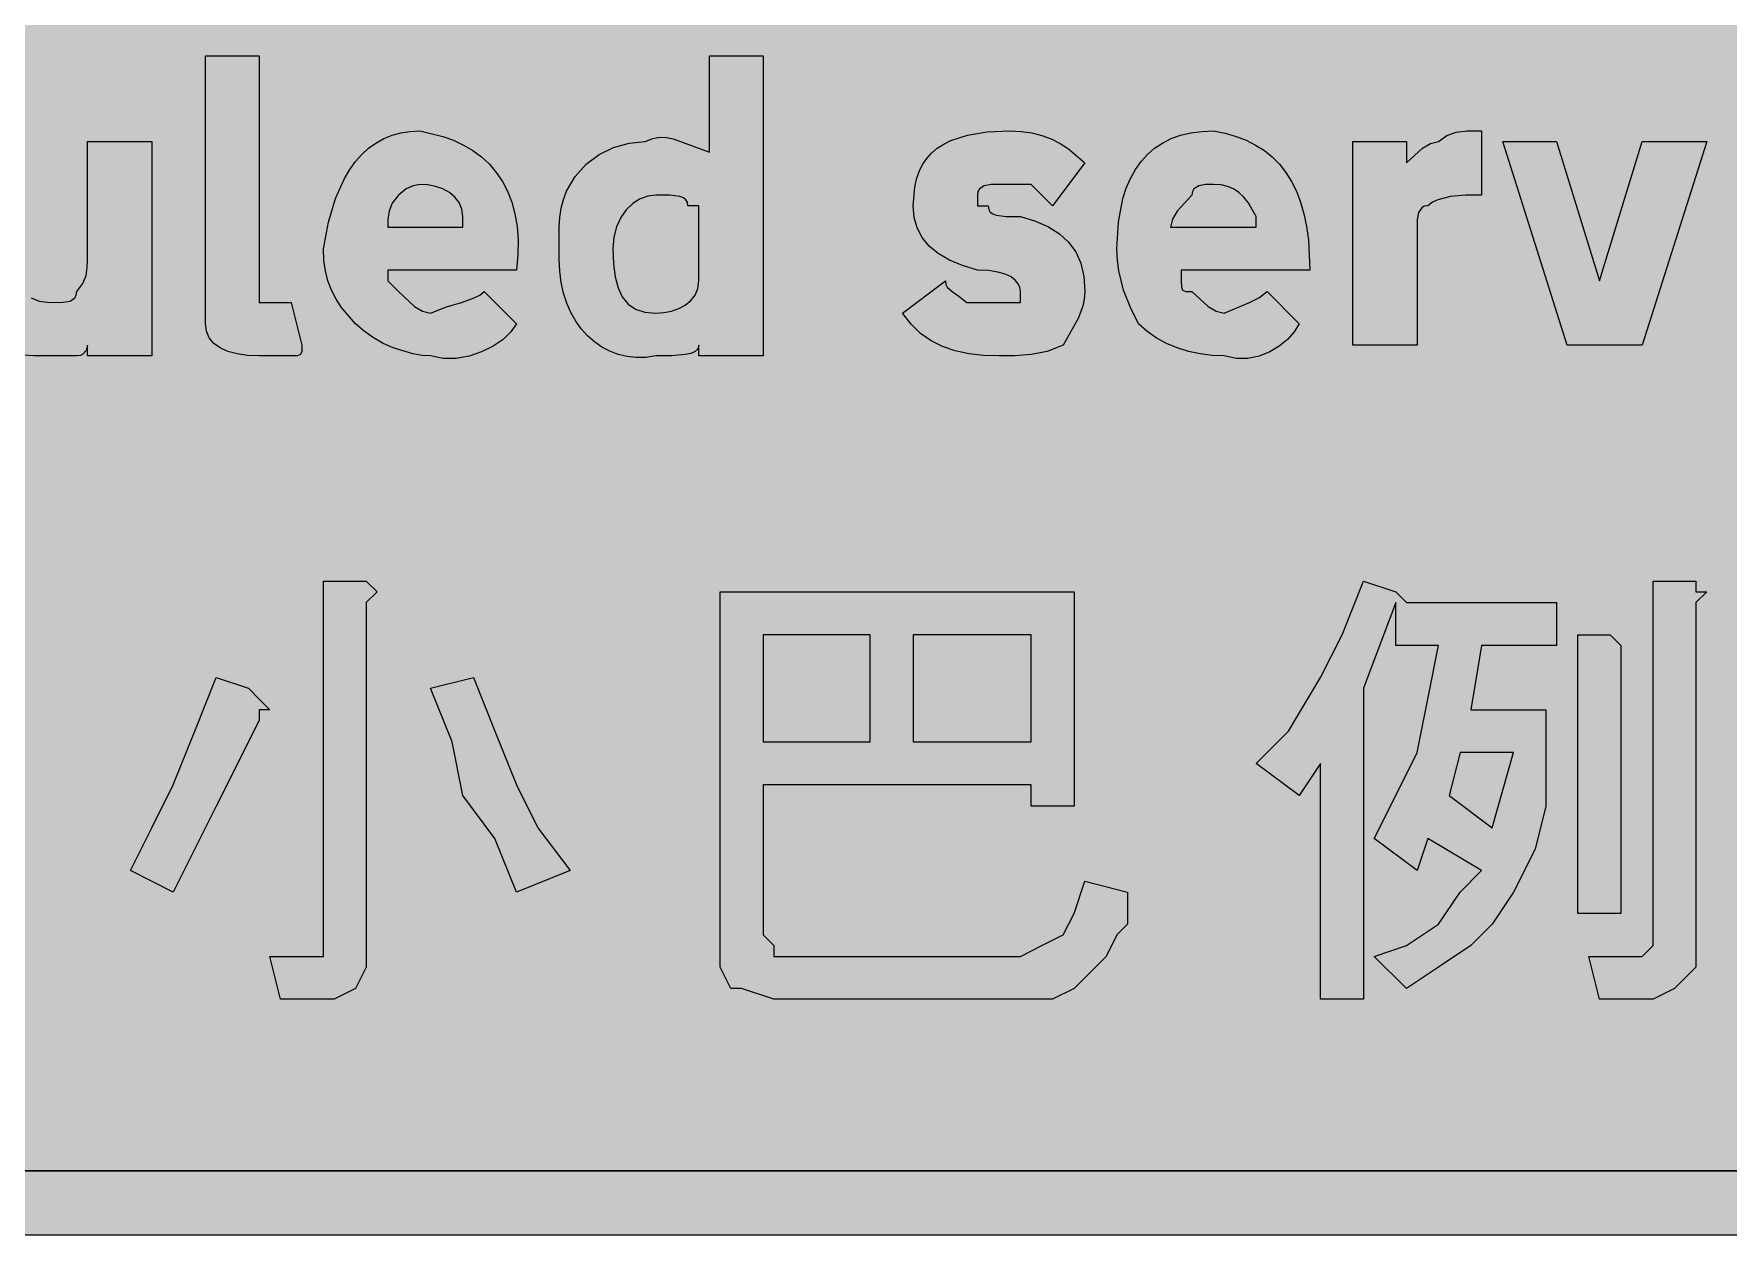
# Model space of a CAD drawing. Header units: metres. Extents: x 25 to 542, y 13 to 258.
# Drawn here: x 216.8 to 406.4, y 13.4 to 147.9 of the extents above; entities that cross this region are included whole.
import ezdxf

# ---------------------------------------------------------------- set-up
doc = ezdxf.new("R2010")
doc.units = ezdxf.units.M
doc.layers.add('FILL_BLACK_000000', color=7, linetype='Continuous', true_color=0x000000)
doc.layers.add('FILL_WHITE_FFFFFF', color=7, linetype='Continuous', true_color=0xffffff)

msp = doc.modelspace()

# ---------------------------------------------------------------- hatches: boundary and pattern name
at = {"layer": 'FILL_BLACK_000000', "true_color": 0x000000}
h = msp.add_hatch(color=7, dxfattribs=at)
h.dxf.hatch_style = 1
h.paths.add_polyline_path([(530.31, 258.01), (531.66, 257.73), (533.01, 257.34), (534.36, 256.83), (535.71, 256.21), (538.41, 254.64), (539.98, 251.94), (540.6, 250.59), (541.11, 249.24), (541.5, 247.89), (541.78, 246.54), (541.95, 245.19), (542.01, 243.84), (542.01, 27.84), (541.95, 26.49), (541.78, 25.14), (541.5, 23.79), (541.11, 22.44), (540.6, 21.09), (539.98, 19.74), (538.41, 17.04), (535.71, 15.46), (534.36, 14.85), (533.01, 14.34), (531.66, 13.95), (530.31, 13.66), (528.96, 13.5), (527.61, 13.44), (39.21, 13.44), (37.86, 13.5), (36.51, 13.66), (35.16, 13.95), (33.81, 14.34), (32.46, 14.85), (31.11, 15.46), (28.41, 17.04), (26.83, 19.74), (26.22, 21.09), (25.71, 22.44), (25.32, 23.79), (25.03, 25.14), (24.87, 26.49), (24.81, 27.84), (24.81, 243.84), (24.87, 245.19), (25.03, 246.54), (25.32, 247.89), (25.71, 249.24), (26.22, 250.59), (26.83, 251.94), (28.41, 254.64), (31.11, 256.21), (32.46, 256.83), (33.81, 257.34), (35.16, 257.73), (36.51, 258.01), (37.86, 258.18), (39.21, 258.24), (527.61, 258.24), (528.96, 258.18), (530.31, 258.01)])
h.paths.add_polyline_path([(36.81, 251.04), (35.93, 250.83), (35.16, 250.29), (34.62, 249.52), (34.41, 248.64), (33.53, 248.43), (32.76, 247.89), (32.22, 247.12), (32.01, 246.24), (32.01, 243.84), (32.01, 27.84), (32.05, 26.23), (32.31, 24.84), (32.6, 24.16), (33.02, 23.45), (34.41, 21.84), (35.16, 21.24), (35.93, 20.83), (36.81, 20.64), (39.21, 20.64), (527.61, 20.64), (529.22, 20.66), (530.61, 20.79), (532, 21.15), (533.61, 21.84), (533.8, 22.72), (534.21, 23.49), (534.81, 24.24), (534.81, 27.84), (534.81, 243.84), (534.79, 245.43), (534.66, 246.69), (534.3, 247.72), (533.61, 248.64), (532, 250.03), (531.29, 250.45), (530.61, 250.74), (529.22, 251), (527.61, 251.04), (39.21, 251.04), (36.81, 251.04)], flags=16)
h = msp.add_hatch(color=7, dxfattribs=at)
h.dxf.hatch_style = 1
h.paths.add_polyline_path([(242.01, 119.04), (242.01, 117.84), (245.61, 117.84), (246.81, 113.04), (246.79, 112.35), (246.66, 111.99), (246.3, 111.86), (245.61, 111.84), (242.01, 111.84), (240.72, 111.9), (239.55, 112.07), (238.53, 112.35), (237.66, 112.74), (236.96, 113.25), (236.44, 113.87), (236.12, 114.6), (236.01, 115.44), (236.01, 116.64), (236.01, 117.84), (236.01, 145.44), (242.01, 145.44), (242.01, 119.04)])
h = msp.add_hatch(color=7, dxfattribs=at)
h.dxf.hatch_style = 1
h.paths.add_polyline_path([(290.8, 112.35), (290.32, 112.13), (289.71, 111.99), (288.17, 111.86), (286.41, 111.84), (285.3, 111.68), (284.22, 111.66), (283.19, 111.77), (282.19, 112.01), (281.25, 112.36), (280.36, 112.83), (279.53, 113.41), (278.76, 114.09), (278.06, 114.87), (277.45, 115.74), (276.91, 116.7), (276.45, 117.75), (276.09, 118.87), (275.83, 120.06), (275.67, 121.32), (275.61, 122.64), (275.61, 123.84), (275.61, 126.24), (275.67, 127.34), (275.83, 128.38), (276.08, 129.35), (276.43, 130.27), (277.38, 131.91), (278.61, 133.29), (280.06, 134.38), (281.68, 135.18), (283.42, 135.67), (285.21, 135.84), (286.06, 136.18), (286.84, 136.33), (287.59, 136.3), (288.36, 136.14), (292.41, 134.64), (292.41, 145.44), (298.41, 145.44), (298.41, 111.84), (291.21, 111.84), (291.21, 113.04), (291.1, 112.64), (290.8, 112.35)])
h.paths.add_polyline_path([(291.21, 127.44), (291.21, 128.64), (290.01, 128.64), (289.95, 129.04), (289.78, 129.33), (289.5, 129.55), (289.11, 129.69), (287.98, 129.82), (286.41, 129.84), (285.51, 129.73), (284.65, 129.41), (283.84, 128.89), (283.11, 128.19), (282.5, 127.32), (282.02, 126.3), (281.72, 125.13), (281.61, 123.84), (281.67, 122.15), (281.85, 120.69), (282.18, 119.45), (282.66, 118.44), (283.31, 117.65), (284.14, 117.09), (285.17, 116.75), (286.41, 116.64), (287.31, 116.7), (288.17, 116.86), (288.98, 117.15), (289.71, 117.54), (290.32, 118.05), (290.8, 118.66), (291.1, 119.4), (291.21, 120.24), (291.21, 126.24), (291.21, 127.44)], flags=16)
h = msp.add_hatch(color=7, dxfattribs=at)
h.dxf.hatch_style = 1
h.paths.add_polyline_path([(256.41, 120.24), (257.61, 119.04), (259.41, 117.39), (260.31, 116.85), (261.21, 116.64), (262.99, 117.35), (264.66, 117.84), (266.1, 118.33), (266.71, 118.64), (267.21, 119.04), (270.81, 115.44), (270.2, 114.55), (269.31, 113.7), (268.19, 112.93), (266.91, 112.29), (265.51, 111.82), (264.06, 111.56), (262.61, 111.55), (261.21, 111.84), (260.26, 111.9), (259.22, 112.07), (257.01, 112.74), (255.89, 113.25), (254.8, 113.87), (253.76, 114.6), (252.81, 115.44), (251.23, 117.26), (250.62, 118.2), (250.11, 119.19), (249.72, 120.23), (249.44, 121.35), (249.27, 122.54), (249.21, 123.84), (249.77, 126.82), (250.56, 129.45), (251.57, 131.71), (252.16, 132.7), (252.81, 133.59), (253.51, 134.38), (254.27, 135.08), (255.09, 135.67), (255.96, 136.16), (256.89, 136.54), (257.87, 136.82), (258.91, 136.98), (260.01, 137.04), (262.59, 136.42), (263.78, 135.98), (264.9, 135.45), (265.95, 134.82), (266.91, 134.11), (267.78, 133.3), (268.56, 132.39), (269.24, 131.38), (269.82, 130.28), (270.29, 129.07), (270.64, 127.76), (270.88, 126.34), (270.99, 124.82), (270.97, 123.18), (270.81, 121.44), (256.41, 121.44), (256.41, 120.24)])
h.paths.add_polyline_path([(264.81, 127.44), (264.7, 128.28), (264.4, 129.02), (263.92, 129.63), (263.31, 130.14), (262.58, 130.53), (261.77, 130.82), (260.91, 130.98), (260.01, 131.04), (259.26, 130.89), (258.49, 130.53), (257.61, 129.84), (256.92, 128.94), (256.56, 128.04), (256.43, 127.14), (256.41, 126.24), (264.81, 126.24), (264.81, 127.44)], flags=16)
h = msp.add_hatch(color=7, dxfattribs=at)
h.dxf.hatch_style = 1
h.paths.add_polyline_path([(334.36, 118.19), (334.2, 117.43), (333.66, 116.04), (332.01, 113.04), (330.21, 112.35), (328.41, 111.99), (326.61, 111.86), (324.81, 111.84), (323.07, 111.9), (321.43, 112.08), (319.92, 112.41), (318.51, 112.89), (317.22, 113.54), (316.03, 114.37), (314.97, 115.4), (314.01, 116.64), (318.81, 120.24), (318.86, 119.84), (319.02, 119.53), (319.56, 119.04), (320.33, 118.55), (321.21, 117.84), (324.81, 117.84), (327.21, 117.84), (327.21, 119.04), (327.15, 119.49), (326.97, 119.92), (326.64, 120.33), (326.16, 120.69), (325.51, 121), (324.68, 121.23), (323.65, 121.39), (322.41, 121.44), (320.72, 121.95), (319.26, 122.56), (318.02, 123.3), (317.01, 124.14), (316.22, 125.1), (315.66, 126.17), (315.32, 127.35), (315.21, 128.64), (315.38, 130.72), (315.59, 131.64), (315.88, 132.48), (316.26, 133.25), (316.73, 133.93), (317.28, 134.55), (317.91, 135.09), (318.63, 135.56), (319.43, 135.96), (321.28, 136.57), (323.48, 136.93), (326.01, 137.04), (327.31, 136.98), (328.5, 136.82), (329.62, 136.53), (330.66, 136.14), (331.65, 135.63), (332.59, 135.01), (334.41, 133.44), (330.81, 128.64), (328.41, 131.04), (324.81, 131.04), (323.93, 131.02), (323.16, 130.89), (322.62, 130.53), (322.46, 130.24), (322.41, 129.84), (322.41, 128.64), (323.61, 128.64), (323.67, 128.24), (323.83, 127.95), (324.12, 127.73), (324.51, 127.59), (325.64, 127.46), (327.21, 127.44), (328.9, 126.93), (330.36, 126.3), (331.6, 125.52), (332.61, 124.59), (333.4, 123.49), (333.96, 122.21), (334.3, 120.73), (334.41, 119.04), (334.36, 118.19)])
h = msp.add_hatch(color=7, dxfattribs=at)
h.dxf.hatch_style = 1
h.paths.add_polyline_path([(345.21, 120.24), (345.23, 119.55), (345.36, 119.19), (345.72, 119.06), (346.41, 119.04), (348.21, 117.39), (349.11, 116.85), (350.01, 116.64), (352.86, 117.84), (353.89, 118.33), (354.81, 119.04), (358.41, 115.44), (357.85, 114.55), (357.1, 113.7), (356.17, 112.93), (355.11, 112.29), (353.93, 111.82), (352.67, 111.56), (351.36, 111.55), (350.01, 111.84), (348.66, 111.9), (347.33, 112.07), (346.02, 112.35), (344.76, 112.74), (343.55, 113.25), (342.42, 113.87), (341.36, 114.6), (340.41, 115.44), (339.53, 117.26), (338.76, 119.19), (338.22, 121.35), (338.06, 122.54), (338.01, 123.84), (338.18, 126.82), (338.68, 129.45), (339.06, 130.62), (339.53, 131.71), (340.08, 132.7), (340.71, 133.59), (341.43, 134.38), (342.23, 135.08), (343.11, 135.67), (344.08, 136.16), (345.14, 136.54), (346.28, 136.82), (347.5, 136.98), (348.81, 137.04), (350.12, 136.77), (351.34, 136.42), (352.48, 135.98), (353.53, 135.45), (354.51, 134.82), (355.39, 134.11), (356.19, 133.3), (356.91, 132.39), (357.54, 131.38), (358.09, 130.28), (358.56, 129.07), (358.93, 127.76), (359.23, 126.34), (359.44, 124.82), (359.61, 121.44), (345.21, 121.44), (345.21, 120.24)])
h.paths.add_polyline_path([(353.61, 127.44), (352.69, 129.02), (352.2, 129.63), (351.66, 130.14), (351.07, 130.53), (350.4, 130.82), (349.66, 130.98), (348.81, 131.04), (347.93, 131.02), (347.16, 130.89), (346.62, 130.53), (346.46, 130.24), (346.41, 129.84), (344.76, 128.04), (344.22, 127.14), (344.01, 126.24), (353.61, 126.24), (353.61, 127.44)], flags=16)
h = msp.add_hatch(color=7, dxfattribs=at)
h.dxf.hatch_style = 1
h.paths.add_polyline_path([(364.41, 135.84), (370.41, 135.84), (370.41, 133.44), (372.21, 135.09), (373.11, 135.63), (374.01, 135.84), (374.93, 136.53), (375.96, 136.89), (377.22, 137.02), (378.81, 137.04), (378.81, 129.84), (377.03, 129.82), (375.36, 129.69), (373.92, 129.33), (373.31, 129.04), (372.81, 128.64), (372.41, 128.59), (372.12, 128.43), (371.76, 127.89), (371.63, 127.12), (371.61, 126.24), (371.61, 113.04), (364.41, 113.04), (364.41, 135.84)])
h = msp.add_hatch(color=7, dxfattribs=at)
h.dxf.hatch_style = 1
h.paths.add_polyline_path([(230.01, 135.84), (230.01, 111.84), (222.81, 111.84), (222.81, 113.04), (222.66, 112.44), (222.3, 112.03), (222.01, 111.89), (221.61, 111.84), (216.81, 111.84), (214.26, 111.99), (212.59, 112.35), (210.81, 113.04), (209.16, 116.04), (208.62, 117.43), (208.46, 118.19), (208.41, 119.04), (208.41, 135.84), (214.41, 135.84), (214.41, 121.44), (214.6, 120.56), (215.01, 119.79), (215.61, 119.04), (216.51, 118.35), (217.41, 117.99), (218.31, 117.86), (219.21, 117.84), (220.09, 117.86), (220.86, 117.99), (221.4, 118.35), (221.56, 118.64), (221.61, 119.04), (222.3, 119.94), (222.66, 120.84), (222.79, 121.74), (222.81, 122.64), (222.81, 135.84), (230.01, 135.84)])
h = msp.add_hatch(color=7, dxfattribs=at)
h.dxf.hatch_style = 1
h.paths.add_polyline_path([(381.21, 135.84), (387.21, 135.84), (392.01, 120.24), (396.81, 135.84), (404.01, 135.84), (396.81, 113.04), (392.01, 113.04), (388.41, 113.04), (381.21, 135.84)])
h = msp.add_hatch(color=7, dxfattribs=at)
h.dxf.hatch_style = 1
h.paths.add_polyline_path([(254.01, 86.64), (255.21, 85.44), (254.01, 84.24), (254.01, 45.84), (254.01, 43.44), (252.81, 41.04), (250.41, 39.84), (248.01, 39.84), (244.41, 39.84), (243.21, 44.64), (246.81, 44.64), (248.01, 44.64), (249.21, 44.64), (249.21, 45.84), (249.21, 47.04), (249.21, 86.64), (252.81, 86.64), (254.01, 86.64)])
h = msp.add_hatch(color=7, dxfattribs=at)
h.dxf.hatch_style = 1
h.paths.add_polyline_path([(328.41, 61.44), (328.41, 63.84), (298.41, 63.84), (298.41, 48.24), (298.41, 47.04), (299.61, 45.84), (299.61, 44.64), (300.81, 44.64), (327.21, 44.64), (329.61, 45.84), (332.01, 47.04), (333.21, 49.44), (334.41, 53.04), (339.21, 51.84), (339.21, 48.24), (338.01, 47.04), (336.81, 44.64), (335.61, 43.44), (334.41, 42.24), (333.21, 41.04), (330.81, 39.84), (328.41, 39.84), (299.61, 39.84), (296.01, 41.04), (294.81, 41.04), (293.61, 43.44), (293.61, 45.84), (293.61, 85.44), (333.21, 85.44), (333.21, 61.44), (328.41, 61.44)])
h.paths.add_polyline_path([(298.41, 80.64), (298.41, 68.64), (310.41, 68.64), (310.41, 80.64), (298.41, 80.64)], flags=16)
h.paths.add_polyline_path([(328.41, 80.64), (315.21, 80.64), (315.21, 68.64), (328.41, 68.64), (328.41, 80.64)], flags=16)
h = msp.add_hatch(color=7, dxfattribs=at)
h.dxf.hatch_style = 1
h.paths.add_polyline_path([(360.81, 75.84), (363.21, 80.64), (365.61, 86.64), (369.21, 85.44), (370.41, 84.24), (387.21, 84.24), (387.21, 79.44), (378.81, 79.44), (377.61, 72.24), (386.01, 72.24), (386.01, 66.24), (386.01, 61.44), (384.81, 56.64), (382.41, 51.84), (380.01, 48.24), (377.61, 45.84), (374.01, 43.44), (370.41, 41.04), (366.81, 44.64), (370.41, 45.84), (374.01, 48.24), (376.41, 51.84), (378.81, 54.24), (372.81, 57.84), (371.61, 54.24), (366.81, 57.84), (369.21, 62.64), (371.61, 67.44), (372.81, 73.44), (374.01, 79.44), (369.21, 79.44), (369.21, 84.24), (365.61, 74.64), (365.61, 39.84), (360.81, 39.84), (360.81, 66.24), (358.41, 62.64), (353.61, 66.24), (357.21, 69.84), (360.81, 75.84)])
h.paths.add_polyline_path([(380.01, 59.04), (382.41, 67.44), (376.41, 67.44), (375.21, 62.64), (380.01, 59.04)], flags=16)
h = msp.add_hatch(color=7, dxfattribs=at)
h.dxf.hatch_style = 1
h.paths.add_polyline_path([(402.81, 86.64), (402.81, 85.44), (404.01, 85.44), (402.81, 84.24), (402.81, 45.84), (402.81, 43.44), (401.61, 42.24), (400.41, 41.04), (398.01, 39.84), (392.01, 39.84), (390.81, 44.64), (395.61, 44.64), (396.81, 44.64), (398.01, 45.84), (398.01, 48.24), (398.01, 86.64), (402.81, 86.64)])
h = msp.add_hatch(color=7, dxfattribs=at)
h.dxf.hatch_style = 1
h.paths.add_polyline_path([(393.21, 80.64), (394.41, 79.44), (394.41, 78.24), (394.41, 49.44), (389.61, 49.44), (389.61, 80.64), (393.21, 80.64)])
h = msp.add_hatch(color=7, dxfattribs=at)
h.dxf.hatch_style = 1
h.paths.add_polyline_path([(230.01, 59.04), (232.41, 63.84), (234.81, 69.84), (237.21, 75.84), (240.81, 74.64), (242.01, 73.44), (243.21, 72.24), (242.01, 72.24), (242.01, 71.04), (237.21, 61.44), (232.41, 51.84), (227.61, 54.24), (230.01, 59.04)])
h = msp.add_hatch(color=7, dxfattribs=at)
h.dxf.hatch_style = 1
h.paths.add_polyline_path([(268.41, 57.84), (264.81, 62.64), (263.61, 68.64), (261.21, 74.64), (266.01, 75.84), (268.41, 69.84), (270.81, 63.84), (273.21, 59.04), (276.81, 54.24), (270.81, 51.84), (268.41, 57.84)])
at = {"layer": 'FILL_WHITE_FFFFFF', "true_color": 0xffffff}
h = msp.add_hatch(color=7, dxfattribs=at)
h.dxf.hatch_style = 1
h.paths.add_polyline_path([(527.61, 251.04), (531.21, 251.04), (533.61, 248.64), (534.21, 247.89), (534.62, 247.12), (534.81, 246.24), (534.81, 243.84), (534.81, 27.84), (534.79, 26.23), (534.66, 24.84), (534.3, 23.45), (533.61, 21.84), (532, 21.15), (530.61, 20.79), (529.22, 20.66), (527.61, 20.64), (39.21, 20.64), (37.62, 20.66), (36.36, 20.79), (35.33, 21.15), (34.41, 21.84), (32.01, 24.24), (32.01, 27.84), (32.01, 243.84), (32.12, 245.53), (32.46, 246.99), (33.02, 248.23), (33.81, 249.24), (34.82, 250.03), (36.06, 250.59), (37.52, 250.93), (39.21, 251.04), (527.61, 251.04)])

# ---------------------------------------------------------------- linework, layer by layer
at = {"layer": 'FILL_BLACK_000000', "lineweight": 0, "true_color": 0x000000}
for points in [[(39.21, 20.64), (527.61, 20.64), (529.22, 20.66), (530.61, 20.79), (532, 21.15), (533.61, 21.84), (533.8, 22.72), (534.21, 23.49), (534.81, 24.24), (534.81, 27.84), (534.81, 243.84), (534.79, 245.43), (534.66, 246.69), (534.3, 247.72), (533.61, 248.64), (532, 250.03), (531.29, 250.45), (530.61, 250.74), (529.22, 251), (527.61, 251.04), (39.21, 251.04)], [(216.51, 118.35), (217.41, 117.99), (218.31, 117.86), (219.21, 117.84), (220.09, 117.86), (220.86, 117.99), (221.4, 118.35), (221.56, 118.64), (221.61, 119.04), (222.3, 119.94), (222.66, 120.84), (222.79, 121.74), (222.81, 122.64), (222.81, 135.84), (230.01, 135.84), (230.01, 111.84), (222.81, 111.84), (222.81, 113.04), (222.66, 112.44), (222.3, 112.03), (222.01, 111.89), (221.61, 111.84), (216.81, 111.84), (214.26, 111.99)], [(527.61, 13.44), (39.21, 13.44)]]:
    msp.add_lwpolyline(points, dxfattribs=at)
for points in [[(242.01, 119.04), (242.01, 117.84), (245.61, 117.84), (246.81, 113.04), (246.79, 112.35), (246.66, 111.99), (246.3, 111.86), (245.61, 111.84), (242.01, 111.84), (240.72, 111.9), (239.55, 112.07), (238.53, 112.35), (237.66, 112.74), (236.96, 113.25), (236.44, 113.87), (236.12, 114.6), (236.01, 115.44), (236.01, 116.64), (236.01, 117.84), (236.01, 145.44), (242.01, 145.44)], [(290.8, 112.35), (290.32, 112.13), (289.71, 111.99), (288.17, 111.86), (286.41, 111.84), (285.3, 111.68), (284.22, 111.66), (283.19, 111.77), (282.19, 112.01), (281.25, 112.36), (280.36, 112.83), (279.53, 113.41), (278.76, 114.09), (278.06, 114.87), (277.45, 115.74), (276.91, 116.7), (276.45, 117.75), (276.09, 118.87), (275.83, 120.06), (275.67, 121.32), (275.61, 122.64), (275.61, 123.84), (275.61, 126.24), (275.67, 127.34), (275.83, 128.38), (276.08, 129.35), (276.43, 130.27), (277.38, 131.91), (278.61, 133.29), (280.06, 134.38), (281.68, 135.18), (283.42, 135.67), (285.21, 135.84), (286.06, 136.18), (286.84, 136.33), (287.59, 136.3), (288.36, 136.14), (292.41, 134.64), (292.41, 145.44), (298.41, 145.44), (298.41, 111.84), (291.21, 111.84), (291.21, 113.04), (291.1, 112.64)], [(256.41, 120.24), (257.61, 119.04), (259.41, 117.39), (260.31, 116.85), (261.21, 116.64), (262.99, 117.35), (264.66, 117.84), (266.1, 118.33), (266.71, 118.64), (267.21, 119.04), (270.81, 115.44), (270.2, 114.55), (269.31, 113.7), (268.19, 112.93), (266.91, 112.29), (265.51, 111.82), (264.06, 111.56), (262.61, 111.55), (261.21, 111.84), (260.26, 111.9), (259.22, 112.07), (257.01, 112.74), (255.89, 113.25), (254.8, 113.87), (253.76, 114.6), (252.81, 115.44), (251.23, 117.26), (250.62, 118.2), (250.11, 119.19), (249.72, 120.23), (249.44, 121.35), (249.27, 122.54), (249.21, 123.84), (249.77, 126.82), (250.56, 129.45), (251.57, 131.71), (252.16, 132.7), (252.81, 133.59), (253.51, 134.38), (254.27, 135.08), (255.09, 135.67), (255.96, 136.16), (256.89, 136.54), (257.87, 136.82), (258.91, 136.98), (260.01, 137.04), (262.59, 136.42), (263.78, 135.98), (264.9, 135.45), (265.95, 134.82), (266.91, 134.11), (267.78, 133.3), (268.56, 132.39), (269.24, 131.38), (269.82, 130.28), (270.29, 129.07), (270.64, 127.76), (270.88, 126.34), (270.99, 124.82), (270.97, 123.18), (270.81, 121.44), (256.41, 121.44)], [(334.36, 118.19), (334.2, 117.43), (333.66, 116.04), (332.01, 113.04), (330.21, 112.35), (328.41, 111.99), (326.61, 111.86), (324.81, 111.84), (323.07, 111.9), (321.43, 112.08), (319.92, 112.41), (318.51, 112.89), (317.22, 113.54), (316.03, 114.37), (314.97, 115.4), (314.01, 116.64), (318.81, 120.24), (318.86, 119.84), (319.02, 119.53), (319.56, 119.04), (320.33, 118.55), (321.21, 117.84), (324.81, 117.84), (327.21, 117.84), (327.21, 119.04), (327.15, 119.49), (326.97, 119.92), (326.64, 120.33), (326.16, 120.69), (325.51, 121), (324.68, 121.23), (323.65, 121.39), (322.41, 121.44), (320.72, 121.95), (319.26, 122.56), (318.02, 123.3), (317.01, 124.14), (316.22, 125.1), (315.66, 126.17), (315.32, 127.35), (315.21, 128.64), (315.38, 130.72), (315.59, 131.64), (315.88, 132.48), (316.26, 133.25), (316.73, 133.93), (317.28, 134.55), (317.91, 135.09), (318.63, 135.56), (319.43, 135.96), (321.28, 136.57), (323.48, 136.93), (326.01, 137.04), (327.31, 136.98), (328.5, 136.82), (329.62, 136.53), (330.66, 136.14), (331.65, 135.63), (332.59, 135.01), (334.41, 133.44), (330.81, 128.64), (328.41, 131.04), (324.81, 131.04), (323.93, 131.02), (323.16, 130.89), (322.62, 130.53), (322.46, 130.24), (322.41, 129.84), (322.41, 128.64), (323.61, 128.64), (323.67, 128.24), (323.83, 127.95), (324.12, 127.73), (324.51, 127.59), (325.64, 127.46), (327.21, 127.44), (328.9, 126.93), (330.36, 126.3), (331.6, 125.52), (332.61, 124.59), (333.4, 123.49), (333.96, 122.21), (334.3, 120.73), (334.41, 119.04)], [(345.21, 120.24), (345.23, 119.55), (345.36, 119.19), (345.72, 119.06), (346.41, 119.04), (348.21, 117.39), (349.11, 116.85), (350.01, 116.64), (352.86, 117.84), (353.89, 118.33), (354.81, 119.04), (358.41, 115.44), (357.85, 114.55), (357.1, 113.7), (356.17, 112.93), (355.11, 112.29), (353.93, 111.82), (352.67, 111.56), (351.36, 111.55), (350.01, 111.84), (348.66, 111.9), (347.33, 112.07), (346.02, 112.35), (344.76, 112.74), (343.55, 113.25), (342.42, 113.87), (341.36, 114.6), (340.41, 115.44), (339.53, 117.26), (338.76, 119.19), (338.22, 121.35), (338.06, 122.54), (338.01, 123.84), (338.18, 126.82), (338.68, 129.45), (339.06, 130.62), (339.53, 131.71), (340.08, 132.7), (340.71, 133.59), (341.43, 134.38), (342.23, 135.08), (343.11, 135.67), (344.08, 136.16), (345.14, 136.54), (346.28, 136.82), (347.5, 136.98), (348.81, 137.04), (350.12, 136.77), (351.34, 136.42), (352.48, 135.98), (353.53, 135.45), (354.51, 134.82), (355.39, 134.11), (356.19, 133.3), (356.91, 132.39), (357.54, 131.38), (358.09, 130.28), (358.56, 129.07), (358.93, 127.76), (359.23, 126.34), (359.44, 124.82), (359.61, 121.44), (345.21, 121.44)], [(364.41, 135.84), (370.41, 135.84), (370.41, 133.44), (372.21, 135.09), (373.11, 135.63), (374.01, 135.84), (374.93, 136.53), (375.96, 136.89), (377.22, 137.02), (378.81, 137.04), (378.81, 129.84), (377.03, 129.82), (375.36, 129.69), (373.92, 129.33), (373.31, 129.04), (372.81, 128.64), (372.41, 128.59), (372.12, 128.43), (371.76, 127.89), (371.63, 127.12), (371.61, 126.24), (371.61, 113.04), (364.41, 113.04)], [(381.21, 135.84), (387.21, 135.84), (392.01, 120.24), (396.81, 135.84), (404.01, 135.84), (396.81, 113.04), (392.01, 113.04), (388.41, 113.04)], [(264.81, 127.44), (264.7, 128.28), (264.4, 129.02), (263.92, 129.63), (263.31, 130.14), (262.58, 130.53), (261.77, 130.82), (260.91, 130.98), (260.01, 131.04), (259.26, 130.89), (258.49, 130.53), (257.61, 129.84), (256.92, 128.94), (256.56, 128.04), (256.43, 127.14), (256.41, 126.24), (264.81, 126.24)], [(353.61, 127.44), (352.69, 129.02), (352.2, 129.63), (351.66, 130.14), (351.07, 130.53), (350.4, 130.82), (349.66, 130.98), (348.81, 131.04), (347.93, 131.02), (347.16, 130.89), (346.62, 130.53), (346.46, 130.24), (346.41, 129.84), (344.76, 128.04), (344.22, 127.14), (344.01, 126.24), (353.61, 126.24)], [(291.21, 127.44), (291.21, 128.64), (290.01, 128.64), (289.95, 129.04), (289.78, 129.33), (289.5, 129.55), (289.11, 129.69), (287.98, 129.82), (286.41, 129.84), (285.51, 129.73), (284.65, 129.41), (283.84, 128.89), (283.11, 128.19), (282.5, 127.32), (282.02, 126.3), (281.72, 125.13), (281.61, 123.84), (281.67, 122.15), (281.85, 120.69), (282.18, 119.45), (282.66, 118.44), (283.31, 117.65), (284.14, 117.09), (285.17, 116.75), (286.41, 116.64), (287.31, 116.7), (288.17, 116.86), (288.98, 117.15), (289.71, 117.54), (290.32, 118.05), (290.8, 118.66), (291.1, 119.4), (291.21, 120.24), (291.21, 126.24)], [(254.01, 86.64), (255.21, 85.44), (254.01, 84.24), (254.01, 45.84), (254.01, 43.44), (252.81, 41.04), (250.41, 39.84), (248.01, 39.84), (244.41, 39.84), (243.21, 44.64), (246.81, 44.64), (248.01, 44.64), (249.21, 44.64), (249.21, 45.84), (249.21, 47.04), (249.21, 86.64), (252.81, 86.64)], [(328.41, 61.44), (328.41, 63.84), (298.41, 63.84), (298.41, 48.24), (298.41, 47.04), (299.61, 45.84), (299.61, 44.64), (300.81, 44.64), (327.21, 44.64), (329.61, 45.84), (332.01, 47.04), (333.21, 49.44), (334.41, 53.04), (339.21, 51.84), (339.21, 48.24), (338.01, 47.04), (336.81, 44.64), (335.61, 43.44), (334.41, 42.24), (333.21, 41.04), (330.81, 39.84), (328.41, 39.84), (299.61, 39.84), (296.01, 41.04), (294.81, 41.04), (293.61, 43.44), (293.61, 45.84), (293.61, 85.44), (333.21, 85.44), (333.21, 61.44)], [(360.81, 75.84), (363.21, 80.64), (365.61, 86.64), (369.21, 85.44), (370.41, 84.24), (387.21, 84.24), (387.21, 79.44), (378.81, 79.44), (377.61, 72.24), (386.01, 72.24), (386.01, 66.24), (386.01, 61.44), (384.81, 56.64), (382.41, 51.84), (380.01, 48.24), (377.61, 45.84), (374.01, 43.44), (370.41, 41.04), (366.81, 44.64), (370.41, 45.84), (374.01, 48.24), (376.41, 51.84), (378.81, 54.24), (372.81, 57.84), (371.61, 54.24), (366.81, 57.84), (369.21, 62.64), (371.61, 67.44), (372.81, 73.44), (374.01, 79.44), (369.21, 79.44), (369.21, 84.24), (365.61, 74.64), (365.61, 39.84), (360.81, 39.84), (360.81, 66.24), (358.41, 62.64), (353.61, 66.24), (357.21, 69.84)], [(402.81, 86.64), (402.81, 85.44), (404.01, 85.44), (402.81, 84.24), (402.81, 45.84), (402.81, 43.44), (401.61, 42.24), (400.41, 41.04), (398.01, 39.84), (392.01, 39.84), (390.81, 44.64), (395.61, 44.64), (396.81, 44.64), (398.01, 45.84), (398.01, 48.24), (398.01, 86.64)], [(298.41, 80.64), (298.41, 68.64), (310.41, 68.64), (310.41, 80.64)], [(328.41, 80.64), (315.21, 80.64), (315.21, 68.64), (328.41, 68.64)], [(393.21, 80.64), (394.41, 79.44), (394.41, 78.24), (394.41, 49.44), (389.61, 49.44), (389.61, 80.64)], [(230.01, 59.04), (232.41, 63.84), (234.81, 69.84), (237.21, 75.84), (240.81, 74.64), (242.01, 73.44), (243.21, 72.24), (242.01, 72.24), (242.01, 71.04), (237.21, 61.44), (232.41, 51.84), (227.61, 54.24)], [(268.41, 57.84), (264.81, 62.64), (263.61, 68.64), (261.21, 74.64), (266.01, 75.84), (268.41, 69.84), (270.81, 63.84), (273.21, 59.04), (276.81, 54.24), (270.81, 51.84)], [(380.01, 59.04), (382.41, 67.44), (376.41, 67.44), (375.21, 62.64)]]:
    msp.add_lwpolyline(points, close=True, dxfattribs=at)
at = {"layer": 'FILL_WHITE_FFFFFF', "lineweight": 0, "true_color": 0xffffff}
msp.add_lwpolyline([(39.21, 251.04), (527.61, 251.04), (531.21, 251.04), (533.61, 248.64), (534.21, 247.89), (534.62, 247.12), (534.81, 246.24), (534.81, 243.84), (534.81, 27.84), (534.79, 26.23), (534.66, 24.84), (534.3, 23.45), (533.61, 21.84), (532, 21.15), (530.61, 20.79), (529.22, 20.66), (527.61, 20.64), (39.21, 20.64)], dxfattribs=at)

doc.saveas('drawing.dxf')
